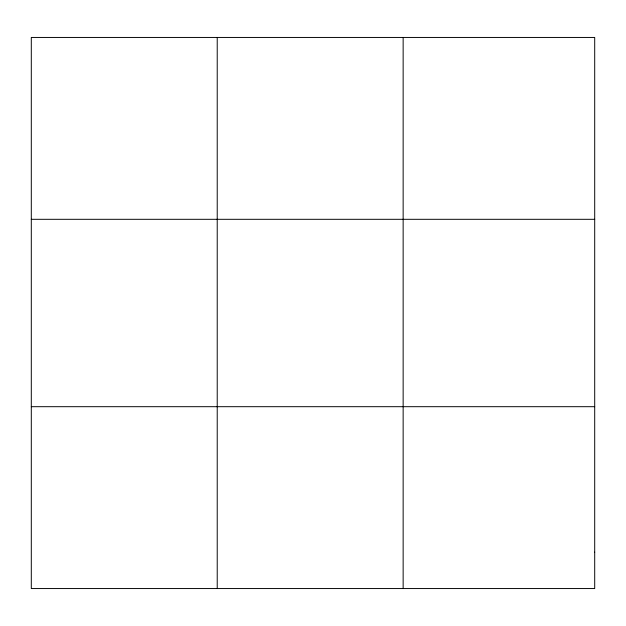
<?xml version="1.0" encoding="UTF-8"?>
<svg xmlns="http://www.w3.org/2000/svg" width="626" height="626" viewBox="0 0 626 626"><rect width="100%" height="100%" fill="white"/><g stroke="black" fill="none" stroke-linecap="round" stroke-linejoin="round"><path stroke-width="0.94" d="M217.222 37.45L217.222 588.55M403.144 37.45L403.144 588.55M31.3 219.311L594.7 219.311M31.3 406.689L594.7 406.689M594.7 552.171L594.7 588.55L31.3 588.55L31.3 37.45L594.7 37.45L594.7 552.171"/></g></svg>
